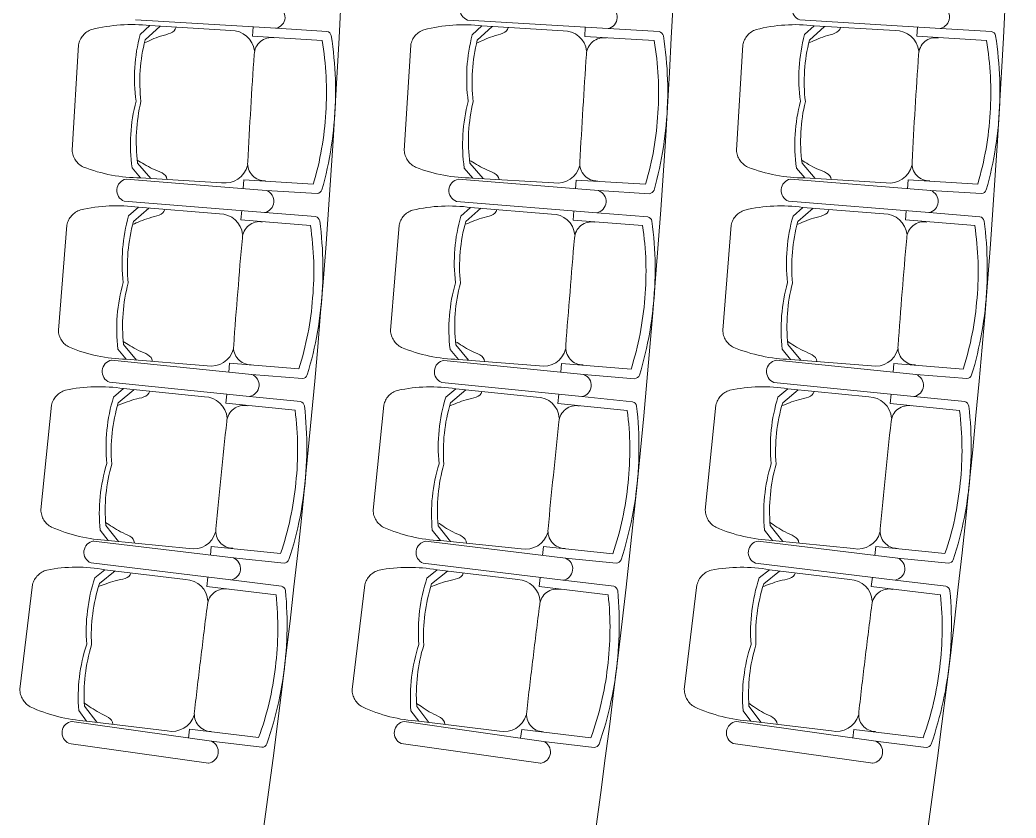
# Model space of a CAD drawing. Header units: millimetres. Extents: x 78.3 to 128, y 45 to 95.8.
# Drawn here: x 95.421 to 98.12, y 83.678 to 85.84 of the extents above; entities that cross this region are included whole.
import ezdxf

# ---------------------------------------------------------------- set-up
doc = ezdxf.new("R2010")
doc.units = ezdxf.units.MM
doc.header["$LTSCALE"] = 0.025
doc.linetypes.add('DASHED', pattern=[19.05, 12.7, -6.35])
doc.layers.add('EJES', color=7, linetype='Continuous', lineweight=0)

msp = doc.modelspace()

# ---------------------------------------------------------------- linework, layer by layer
at = {"lineweight": 15}
for p, q in [((96.115, 85.8177), (95.7341, 85.8408)), ((95.7729, 85.825), (95.7468, 85.801)), ((95.9926, 85.8117), (95.7729, 85.825)), ((97.015, 85.8172), (96.6341, 85.8402)), ((97.915, 85.8175), (97.5341, 85.8405)), ((95.8007, 85.8233), (95.7603, 85.7863)), ((96.0512, 85.7965), (96.0527, 85.8215)), ((96.6729, 85.8244), (96.6468, 85.8005)), ((96.7007, 85.8227), (96.6603, 85.7857)), ((96.8926, 85.8111), (96.6729, 85.8244)), ((96.9512, 85.796), (96.9527, 85.821)), ((97.5729, 85.8247), (97.5468, 85.8008)), ((97.6007, 85.823), (97.5603, 85.786)), ((97.7926, 85.8114), (97.5729, 85.8247)), ((97.8512, 85.7963), (97.8527, 85.8212)), ((95.7758, 85.4109), (95.7401, 85.4525)), ((96.6758, 85.4104), (96.6401, 85.452)), ((97.5758, 85.4106), (97.5401, 85.4522)), ((95.748, 85.4126), (95.7249, 85.4395)), ((96.648, 85.412), (96.6249, 85.4389)), ((97.548, 85.4123), (97.5249, 85.4392)), ((96.0886, 85.3785), (95.7085, 85.4092)), ((95.9676, 85.3993), (95.748, 85.4126)), ((96.0262, 85.3833), (96.0277, 85.4072)), ((96.9886, 85.378), (96.6085, 85.4087)), ((96.8676, 85.3988), (96.648, 85.412)), ((96.9262, 85.3828), (96.9277, 85.4067)), ((97.8886, 85.3782), (97.5085, 85.4089)), ((97.7676, 85.399), (97.548, 85.4123)), ((97.8262, 85.383), (97.8277, 85.407)), ((96.0842, 85.3187), (95.7039, 85.3494)), ((96.9842, 85.3182), (96.6039, 85.3488)), ((97.8842, 85.3184), (97.5039, 85.3491)), ((95.7423, 85.3328), (95.7157, 85.3094)), ((95.7701, 85.3306), (95.7289, 85.2944)), ((95.9617, 85.3151), (95.7423, 85.3328)), ((96.02, 85.2988), (96.022, 85.3237)), ((96.6423, 85.3323), (96.6157, 85.3089)), ((96.6701, 85.33), (96.6289, 85.2939)), ((96.8617, 85.3146), (96.6423, 85.3323)), ((96.92, 85.2982), (96.922, 85.3232)), ((97.5423, 85.3325), (97.5157, 85.3091)), ((97.5701, 85.3303), (97.5289, 85.2941)), ((97.7617, 85.3148), (97.5423, 85.3325)), ((97.82, 85.2985), (97.822, 85.3234)), ((95.7091, 84.921), (95.6866, 84.9484)), ((95.7368, 84.9188), (95.702, 84.9611)), ((96.6091, 84.9205), (96.5866, 84.9478)), ((96.6368, 84.9182), (96.602, 84.9605)), ((97.5091, 84.9207), (97.4866, 84.9481)), ((97.5368, 84.9185), (97.502, 84.9608)), ((96.049, 84.8801), (95.6696, 84.9184)), ((95.9284, 84.9033), (95.7091, 84.921)), ((95.9867, 84.8861), (95.9886, 84.91)), ((96.949, 84.8796), (96.5696, 84.9179)), ((96.8284, 84.9028), (96.6091, 84.9205)), ((96.8867, 84.8856), (96.8886, 84.9095)), ((97.849, 84.8798), (97.4696, 84.9182)), ((97.7284, 84.903), (97.5091, 84.9207)), ((97.7867, 84.8859), (97.7886, 84.9098)), ((96.0433, 84.8204), (95.6638, 84.8587)), ((96.9433, 84.8198), (96.5638, 84.8582)), ((97.8433, 84.8201), (97.4638, 84.8584)), ((95.7019, 84.8414), (95.6748, 84.8185)), ((95.7296, 84.8386), (95.6877, 84.8032)), ((95.9208, 84.8192), (95.7019, 84.8414)), ((95.9788, 84.8018), (95.9813, 84.8266)), ((96.6019, 84.8408), (96.5748, 84.818)), ((96.6296, 84.838), (96.5877, 84.8027)), ((96.8208, 84.8187), (96.6019, 84.8408)), ((97.5019, 84.8411), (97.4748, 84.8183)), ((97.5296, 84.8383), (97.4877, 84.803)), ((97.7208, 84.819), (97.5019, 84.8411)), ((97.7788, 84.8015), (97.7813, 84.8264)), ((96.8788, 84.8012), (96.8813, 84.8261)), ((95.6603, 84.4303), (95.6384, 84.4581)), ((95.688, 84.4275), (95.6541, 84.4705)), ((96.5603, 84.4298), (96.5384, 84.4576)), ((96.588, 84.427), (96.5541, 84.47)), ((97.4603, 84.4301), (97.4384, 84.4579)), ((97.488, 84.4273), (97.4541, 84.4703)), ((95.9994, 84.3826), (95.6208, 84.4285)), ((95.8793, 84.4082), (95.6603, 84.4303)), ((96.8994, 84.382), (96.5208, 84.428)), ((96.7793, 84.4077), (96.5603, 84.4298)), ((97.7994, 84.3823), (97.4208, 84.4283)), ((97.6793, 84.4079), (97.4603, 84.4301)), ((95.9372, 84.3899), (95.9396, 84.4137)), ((96.8372, 84.3893), (96.8396, 84.4132)), ((97.7372, 84.3896), (97.7396, 84.4135)), ((95.9925, 84.323), (95.6137, 84.369)), ((96.8925, 84.3224), (96.5137, 84.3684)), ((97.7925, 84.3227), (97.4137, 84.3687)), ((95.6515, 84.3508), (95.624, 84.3285)), ((95.6791, 84.3475), (95.6365, 84.313)), ((95.8699, 84.3243), (95.6515, 84.3508)), ((96.5515, 84.3503), (96.524, 84.328)), ((96.5791, 84.347), (96.5365, 84.3125)), ((96.7699, 84.3238), (96.5515, 84.3503)), ((97.4515, 84.3506), (97.424, 84.3283)), ((97.4791, 84.3472), (97.4365, 84.3127)), ((97.6699, 84.3241), (97.4515, 84.3506)), ((95.9276, 84.3057), (95.9306, 84.3305)), ((96.8276, 84.3051), (96.8306, 84.33)), ((97.7276, 84.3054), (97.7306, 84.3302)), ((95.6017, 83.9407), (95.5803, 83.969)), ((95.6293, 83.9374), (95.5962, 83.981)), ((96.5017, 83.9402), (96.4803, 83.9684)), ((96.5293, 83.9368), (96.4962, 83.9805)), ((97.4017, 83.9404), (97.3803, 83.9687)), ((97.4293, 83.9371), (97.3962, 83.9808)), ((95.9397, 83.8862), (95.5621, 83.9397)), ((95.8201, 83.9142), (95.6017, 83.9407)), ((96.8397, 83.8856), (96.4621, 83.9392)), ((96.7201, 83.9137), (96.5017, 83.9402)), ((97.7397, 83.8859), (97.3621, 83.9395)), ((97.6201, 83.9139), (97.4017, 83.9404)), ((95.8777, 83.8947), (95.8806, 83.9185)), ((96.7777, 83.8942), (96.7806, 83.918)), ((97.6777, 83.8944), (97.6806, 83.9182)), ((95.9316, 83.8267), (95.5539, 83.8803)), ((96.8316, 83.8262), (96.4539, 83.8798)), ((97.7316, 83.8264), (97.3539, 83.88))]:
    msp.add_line(p, q, dxfattribs=at)
at = {"linetype": 'DASHED', "lineweight": 15}
for p, q in [((95.5625, 85.4876), (95.5798, 85.7728)), ((96.4625, 85.4871), (96.4798, 85.7723)), ((97.3625, 85.4873), (97.3798, 85.7726)), ((95.5252, 84.9998), (95.5482, 85.2846)), ((96.4252, 84.9992), (96.4482, 85.284)), ((97.3252, 84.9995), (97.3482, 85.2843)), ((95.478, 84.5128), (95.5068, 84.797)), ((96.378, 84.5122), (96.4068, 84.7965)), ((97.278, 84.5125), (97.3068, 84.7968)), ((95.4211, 84.0268), (95.4555, 84.3105)), ((96.3211, 84.0263), (96.3555, 84.3099)), ((97.2211, 84.0265), (97.2555, 84.3102))]:
    msp.add_line(p, q, dxfattribs=at)
for points in [[(95.7729, 85.825, 0.09218), (95.6158, 85.8145, 0.273589), (95.5798, 85.7728, 0.273589)], [(96.6729, 85.8244, 0.09218), (96.5158, 85.814, 0.273589), (96.4798, 85.7723, 0.273589)], [(97.5729, 85.8247, 0.09218), (97.4158, 85.8142, 0.273589), (97.3798, 85.7726, 0.273589)], [(95.748, 85.4126, -0.09218), (95.5932, 85.4419, -0.273589), (95.5625, 85.4876, -0.273589)], [(96.648, 85.412, -0.09218), (96.4932, 85.4414, -0.273589), (96.4625, 85.4871, -0.273589)], [(97.548, 85.4123, -0.09218), (97.3932, 85.4416, -0.273589), (97.3625, 85.4873, -0.273589)], [(95.7423, 85.3328, 0.09218), (95.585, 85.3255, 0.273589), (95.5482, 85.2846, 0.273589)], [(96.6423, 85.3323, 0.09218), (96.485, 85.325, 0.273589), (96.4482, 85.284, 0.273589)], [(97.5423, 85.3325, 0.09218), (97.385, 85.3252, 0.273589), (97.3482, 85.2843, 0.273589)], [(95.7091, 84.921, -0.09218), (95.555, 84.9534, -0.273589), (95.5252, 84.9998, -0.273589)], [(96.6091, 84.9205, -0.09218), (96.455, 84.9529, -0.273589), (96.4252, 84.9992, -0.273589)], [(97.5091, 84.9207, -0.09218), (97.355, 84.9532, -0.273589), (97.3252, 84.9995, -0.273589)], [(95.7019, 84.8414, 0.09218), (95.5444, 84.8372, 0.273589), (95.5068, 84.797, 0.273589)], [(96.6019, 84.8408, 0.09218), (96.4444, 84.8367, 0.273589), (96.4068, 84.7965, 0.273589)], [(97.5019, 84.8411, 0.09218), (97.3444, 84.837, 0.273589), (97.3068, 84.7968, 0.273589)], [(95.6603, 84.4303, -0.09218), (95.5069, 84.4659, -0.273589), (95.478, 84.5128, -0.273589)], [(96.5603, 84.4298, -0.09218), (96.4069, 84.4653, -0.273589), (96.378, 84.5122, -0.273589)], [(97.4603, 84.4301, -0.09218), (97.3069, 84.4656, -0.273589), (97.278, 84.5125, -0.273589)], [(95.6515, 84.3508, 0.09218), (95.494, 84.3499, 0.273589), (95.4555, 84.3105, 0.273589)], [(96.5515, 84.3503, 0.09218), (96.394, 84.3494, 0.273589), (96.3555, 84.3099, 0.273589)], [(97.4515, 84.3506, 0.09218), (97.294, 84.3496, 0.273589), (97.2555, 84.3102, 0.273589)], [(95.6017, 83.9407, -0.09218), (95.449, 83.9793, -0.273589), (95.4211, 84.0268, -0.273589)], [(96.5017, 83.9402, -0.09218), (96.349, 83.9788, -0.273589), (96.3211, 84.0263, -0.273589)], [(97.4017, 83.9404, -0.09218), (97.249, 83.9791, -0.273589), (97.2211, 84.0265, -0.273589)]]:
    msp.add_lwpolyline(points, format="xyb", dxfattribs=at)
at = {"lineweight": 15}
for points in [[(95.7468, 85.801, 0.099555), (95.7358, 85.6202, 0.500475)], [(96.0565, 85.7565, 0.38944), (95.9926, 85.8117, -0.177299)], [(96.2645, 85.798, 0.288243), (96.253, 85.8094, 0.288243)], [(96.2645, 85.798, -0.060987), (96.2723, 85.5595, -0.060987)], [(96.6468, 85.8005, 0.099555), (96.6358, 85.6197, 0.500475)], [(96.9565, 85.756, 0.38944), (96.8926, 85.8111, -0.177299)], [(97.1645, 85.7974, 0.288243), (97.153, 85.8088, 0.288243)], [(97.5468, 85.8008, 0.099555), (97.5358, 85.62, 0.500475)], [(97.8565, 85.7562, 0.38944), (97.7926, 85.8114, -0.177299)], [(98.0645, 85.7977, 0.288243), (98.053, 85.8091, 0.288243)], [(95.7603, 85.7863, 0.093035), (95.7491, 85.6194, 0.093035)], [(96.1099, 85.7921, 0.450517), (96.0559, 85.7472, 0.003626), (96.0466, 85.6015, 0.003626)], [(96.2396, 85.7851, -0.059139), (96.2497, 85.5892, -0.059139)], [(96.6603, 85.7857, 0.093035), (96.6491, 85.6189, 0.093035)], [(97.0099, 85.7916, 0.450517), (96.9559, 85.7467, 0.003626), (96.9466, 85.6009, 0.003626)], [(97.1396, 85.7846, -0.059139), (97.1497, 85.5886, -0.059139)], [(97.1645, 85.7974, -0.060987), (97.1723, 85.559, -0.060987)], [(97.5603, 85.786, 0.093035), (97.5491, 85.6192, 0.093035)], [(97.9099, 85.7919, 0.450517), (97.8559, 85.747, 0.003626), (97.8466, 85.6012, 0.003626)], [(98.0396, 85.7849, -0.059139), (98.0497, 85.5889, -0.059139)], [(98.0645, 85.7977, -0.060987), (98.0723, 85.5592, -0.060987)], [(95.7249, 85.4395, -0.099555), (95.7358, 85.6202, -0.500475)], [(95.7401, 85.4525, -0.093035), (95.7491, 85.6194, -0.093035)], [(96.2392, 85.3801, 0.060987), (96.2757, 85.6159, 0.060987)], [(96.6249, 85.4389, -0.099555), (96.6358, 85.6197, -0.500475)], [(96.6401, 85.452, -0.093035), (96.6491, 85.6189, -0.093035)], [(97.1392, 85.3796, 0.060987), (97.1757, 85.6154, 0.060987)], [(97.5249, 85.4392, -0.099555), (97.5358, 85.62, -0.500475)], [(97.5401, 85.4522, -0.093035), (97.5491, 85.6192, -0.093035)], [(98.0392, 85.3799, 0.060987), (98.0757, 85.6156, 0.060987)], [(96.0864, 85.4045, -0.450517), (96.0383, 85.4556, -0.003626), (96.0466, 85.6015, -0.003626)], [(96.216, 85.3958, 0.059139), (96.2497, 85.5892, 0.059139)], [(96.9864, 85.404, -0.450517), (96.9383, 85.4551, -0.003626), (96.9466, 85.6009, -0.003626)], [(97.116, 85.3953, 0.059139), (97.1497, 85.5886, 0.059139)], [(97.8864, 85.4043, -0.450517), (97.8383, 85.4554, -0.003626), (97.8466, 85.6012, -0.003626)], [(98.016, 85.3956, 0.059139), (98.0497, 85.5889, 0.059139)], [(96.0377, 85.4463, -0.38944), (95.9676, 85.3993, 0.177299)], [(96.9377, 85.4458, -0.38944), (96.8676, 85.3988, 0.177299)], [(97.8377, 85.4461, -0.38944), (97.7676, 85.399, 0.177299)], [(96.2392, 85.3801, -0.288243), (96.2265, 85.3702, -0.288243)], [(97.1392, 85.3796, -0.288243), (97.1265, 85.3696, -0.288243)], [(98.0392, 85.3799, -0.288243), (98.0265, 85.3699, -0.288243)], [(96.0245, 85.2587, 0.38944), (95.9617, 85.3151, -0.177299)], [(96.9245, 85.2581, 0.38944), (96.8617, 85.3146, -0.177299)], [(97.8245, 85.2584, 0.38944), (97.7617, 85.3148, -0.177299)], [(95.7157, 85.3094, 0.099555), (95.7011, 85.1289, 0.500475)], [(95.7289, 85.2944, 0.093035), (95.7144, 85.1278, 0.093035)], [(96.0785, 85.2932, 0.450517), (96.0237, 85.2494, 0.003626), (96.0115, 85.1038, 0.003626)], [(96.2333, 85.2959, 0.288243), (96.222, 85.3076, 0.288243)], [(96.2333, 85.2959, -0.060987), (96.2362, 85.0573, -0.060987)], [(96.6157, 85.3089, 0.099555), (96.6011, 85.1284, 0.500475)], [(96.6289, 85.2939, 0.093035), (96.6144, 85.1273, 0.093035)], [(96.9785, 85.2927, 0.450517), (96.9237, 85.2489, 0.003626), (96.9115, 85.1033, 0.003626)], [(97.1333, 85.2954, 0.288243), (97.122, 85.307, 0.288243)], [(97.1333, 85.2954, -0.060987), (97.1362, 85.0568, -0.060987)], [(97.5157, 85.3091, 0.099555), (97.5011, 85.1286, 0.500475)], [(97.5289, 85.2941, 0.093035), (97.5144, 85.1276, 0.093035)], [(97.8785, 85.2929, 0.450517), (97.8237, 85.2491, 0.003626), (97.8115, 85.1036, 0.003626)], [(98.0333, 85.2956, 0.288243), (98.022, 85.3073, 0.288243)], [(98.0333, 85.2956, -0.060987), (98.0362, 85.0571, -0.060987)], [(96.2081, 85.2836, -0.059139), (96.2142, 85.0875, -0.059139)], [(97.1081, 85.2831, -0.059139), (97.1142, 85.0869, -0.059139)], [(98.0081, 85.2833, -0.059139), (98.0142, 85.0872, -0.059139)], [(95.6866, 84.9484, -0.099555), (95.7011, 85.1289, -0.500475)], [(95.702, 84.9611, -0.093035), (95.7144, 85.1278, -0.093035)], [(96.5866, 84.9478, -0.099555), (96.6011, 85.1284, -0.500475)], [(96.602, 84.9605, -0.093035), (96.6144, 85.1273, -0.093035)], [(97.4866, 84.9481, -0.099555), (97.5011, 85.1286, -0.500475)], [(97.502, 84.9608, -0.093035), (97.5144, 85.1276, -0.093035)], [(96.0473, 84.9061, -0.450517), (96.0002, 84.9582, -0.003626), (96.0115, 85.1038, -0.003626)], [(96.1996, 84.8787, 0.060987), (96.2408, 85.1137, 0.060987)], [(96.9473, 84.9056, -0.450517), (96.9002, 84.9577, -0.003626), (96.9115, 85.1033, -0.003626)], [(97.0996, 84.8781, 0.060987), (97.1408, 85.1131, 0.060987)], [(97.8473, 84.9059, -0.450517), (97.8002, 84.9579, -0.003626), (97.8115, 85.1036, -0.003626)], [(97.9996, 84.8784, 0.060987), (98.0408, 85.1134, 0.060987)], [(96.1767, 84.8949, 0.059139), (96.2142, 85.0875, 0.059139)], [(97.0767, 84.8943, 0.059139), (97.1142, 85.0869, 0.059139)], [(97.9767, 84.8946, 0.059139), (98.0142, 85.0872, 0.059139)], [(95.9995, 84.9489, -0.38944), (95.9284, 84.9033, 0.177299)], [(96.8995, 84.9484, -0.38944), (96.8284, 84.9028, 0.177299)], [(97.7995, 84.9487, -0.38944), (97.7284, 84.903, 0.177299)], [(96.1996, 84.8787, -0.288243), (96.1866, 84.869, -0.288243)], [(97.0996, 84.8781, -0.288243), (97.0866, 84.8684, -0.288243)], [(97.9996, 84.8784, -0.288243), (97.9866, 84.8687, -0.288243)], [(95.6748, 84.8185, 0.099555), (95.6566, 84.6383, 0.500475)], [(95.6877, 84.8032, 0.093035), (95.6698, 84.637, 0.093035)], [(95.9824, 84.7616, 0.38944), (95.9208, 84.8192, -0.177299)], [(96.192, 84.7946, 0.288243), (96.1809, 84.8065, 0.288243)], [(96.5748, 84.818, 0.099555), (96.5566, 84.6378, 0.500475)], [(96.5877, 84.8027, 0.093035), (96.5698, 84.6365, 0.093035)], [(96.8824, 84.761, 0.38944), (96.8208, 84.8187, -0.177299)], [(97.092, 84.7941, 0.288243), (97.0809, 84.8059, 0.288243)], [(97.4748, 84.8183, 0.099555), (97.4566, 84.6381, 0.500475)], [(97.4877, 84.803, 0.093035), (97.4698, 84.6367, 0.093035)], [(97.7824, 84.7613, 0.38944), (97.7208, 84.819, -0.177299)], [(97.992, 84.7943, 0.288243), (97.9809, 84.8062, 0.288243)], [(96.0372, 84.795, 0.450517), (95.9815, 84.7523, 0.003626), (95.9663, 84.607, 0.003626)], [(96.1666, 84.7828, -0.059139), (96.1687, 84.5866, -0.059139)], [(96.192, 84.7946, -0.060987), (96.1901, 84.556, -0.060987)], [(96.9372, 84.7945, 0.450517), (96.8815, 84.7518, 0.003626), (96.8663, 84.6065, 0.003626)], [(97.0666, 84.7823, -0.059139), (97.0687, 84.586, -0.059139)], [(97.092, 84.7941, -0.060987), (97.0901, 84.5555, -0.060987)], [(97.8372, 84.7947, 0.450517), (97.7815, 84.752, 0.003626), (97.7663, 84.6068, 0.003626)], [(97.9666, 84.7825, -0.059139), (97.9687, 84.5863, -0.059139)], [(97.992, 84.7943, -0.060987), (97.9901, 84.5557, -0.060987)], [(95.6384, 84.4581, -0.099555), (95.6566, 84.6383, -0.500475)], [(96.5384, 84.4576, -0.099555), (96.5566, 84.6378, -0.500475)], [(97.4384, 84.4579, -0.099555), (97.4566, 84.6381, -0.500475)], [(95.6541, 84.4705, -0.093035), (95.6698, 84.637, -0.093035)], [(96.1499, 84.3781, 0.060987), (96.1958, 84.6122, 0.060987)], [(96.5541, 84.47, -0.093035), (96.5698, 84.6365, -0.093035)], [(97.0499, 84.3776, 0.060987), (97.0958, 84.6117, 0.060987)], [(97.4541, 84.4703, -0.093035), (97.4698, 84.6367, -0.093035)], [(97.9499, 84.3778, 0.060987), (97.9958, 84.612, 0.060987)], [(95.9982, 84.4087, -0.450517), (95.9521, 84.4617, -0.003626), (95.9663, 84.607, -0.003626)], [(96.1274, 84.3948, 0.059139), (96.1687, 84.5866, 0.059139)], [(96.8982, 84.4081, -0.450517), (96.8521, 84.4611, -0.003626), (96.8663, 84.6065, -0.003626)], [(97.0274, 84.3942, 0.059139), (97.0687, 84.586, 0.059139)], [(97.7982, 84.4084, -0.450517), (97.7521, 84.4614, -0.003626), (97.7663, 84.6068, -0.003626)], [(97.9274, 84.3945, 0.059139), (97.9687, 84.5863, 0.059139)], [(95.9512, 84.4524, -0.38944), (95.8793, 84.4082, 0.177299)], [(96.8512, 84.4519, -0.38944), (96.7793, 84.4077, 0.177299)], [(97.7512, 84.4521, -0.38944), (97.6793, 84.4079, 0.177299)], [(96.1499, 84.3781, -0.288243), (96.1367, 84.3687, -0.288243)], [(97.0499, 84.3776, -0.288243), (97.0367, 84.3682, -0.288243)], [(97.9499, 84.3778, -0.288243), (97.9367, 84.3684, -0.288243)], [(95.624, 84.3285, 0.099555), (95.6021, 84.1488, 0.500475)], [(95.9304, 84.2654, 0.38944), (95.8699, 84.3243, -0.177299)], [(96.524, 84.328, 0.099555), (96.5021, 84.1482, 0.500475)], [(96.8304, 84.2649, 0.38944), (96.7699, 84.3238, -0.177299)], [(97.424, 84.3283, 0.099555), (97.4021, 84.1485, 0.500475)], [(97.7304, 84.2651, 0.38944), (97.6699, 84.3241, -0.177299)], [(95.6365, 84.313, 0.093035), (95.6153, 84.1472, 0.093035)], [(95.9858, 84.2977, 0.450517), (95.9293, 84.2562, 0.003626), (95.9112, 84.1112, 0.003626)], [(96.1406, 84.2942, 0.288243), (96.1298, 84.3063, 0.288243)], [(96.1406, 84.2942, -0.060987), (96.1339, 84.0557, -0.060987)], [(96.5365, 84.3125, 0.093035), (96.5153, 84.1466, 0.093035)], [(96.8858, 84.2972, 0.450517), (96.8293, 84.2556, 0.003626), (96.8112, 84.1107, 0.003626)], [(97.0406, 84.2937, 0.288243), (97.0298, 84.3058, 0.288243)], [(97.0406, 84.2937, -0.060987), (97.0339, 84.0552, -0.060987)], [(97.4365, 84.3127, 0.093035), (97.4153, 84.1469, 0.093035)], [(97.7858, 84.2975, 0.450517), (97.7293, 84.2559, 0.003626), (97.7112, 84.111, 0.003626)], [(97.9406, 84.2939, 0.288243), (97.9298, 84.306, 0.288243)], [(97.9406, 84.2939, -0.060987), (97.9339, 84.0555, -0.060987)], [(96.1149, 84.2829, -0.059139), (96.1131, 84.0867, -0.059139)], [(97.0149, 84.2824, -0.059139), (97.0131, 84.0862, -0.059139)], [(97.9149, 84.2827, -0.059139), (97.9131, 84.0864, -0.059139)], [(95.5803, 83.969, -0.099555), (95.6021, 84.1488, -0.500475)], [(95.5962, 83.981, -0.093035), (95.6153, 84.1472, -0.093035)], [(96.4803, 83.9684, -0.099555), (96.5021, 84.1482, -0.500475)], [(96.4962, 83.9805, -0.093035), (96.5153, 84.1466, -0.093035)], [(97.3803, 83.9687, -0.099555), (97.4021, 84.1485, -0.500475)], [(97.3962, 83.9808, -0.093035), (97.4153, 84.1469, -0.093035)], [(95.939, 83.9123, -0.450517), (95.8941, 83.9662, -0.003626), (95.9112, 84.1112, -0.003626)], [(96.0901, 83.8787, 0.060987), (96.1407, 84.1118, 0.060987)], [(96.839, 83.9117, -0.450517), (96.7941, 83.9656, -0.003626), (96.8112, 84.1107, -0.003626)], [(96.9901, 83.8781, 0.060987), (97.0407, 84.1113, 0.060987)], [(97.739, 83.912, -0.450517), (97.6941, 83.9659, -0.003626), (97.7112, 84.111, -0.003626)], [(97.8901, 83.8784, 0.060987), (97.9407, 84.1116, 0.060987)], [(96.0679, 83.8958, 0.059139), (96.1131, 84.0867, 0.059139)], [(96.9679, 83.8952, 0.059139), (97.0131, 84.0862, 0.059139)], [(97.8679, 83.8955, 0.059139), (97.9131, 84.0864, 0.059139)], [(95.8929, 83.9569, -0.38944), (95.8201, 83.9142, 0.177299)], [(96.7929, 83.9564, -0.38944), (96.7201, 83.9137, 0.177299)], [(97.6929, 83.9567, -0.38944), (97.6201, 83.9139, 0.177299)], [(96.0901, 83.8787, -0.288243), (96.0767, 83.8695, -0.288243)], [(96.9901, 83.8781, -0.288243), (96.9767, 83.869, -0.288243)], [(97.8901, 83.8784, -0.288243), (97.8767, 83.8692, -0.288243)]]:
    msp.add_lwpolyline(points, format="xyb", dxfattribs=at)
for points in [[(96.115, 85.8177), (96.253, 85.8094)], [(97.015, 85.8172), (97.153, 85.8088)], [(97.915, 85.8175), (98.053, 85.8091)], [(96.0512, 85.7965), (96.2396, 85.7851)], [(96.9512, 85.796), (97.1396, 85.7846)], [(97.8512, 85.7963), (98.0396, 85.7849)], [(96.0277, 85.4072), (96.216, 85.3958)], [(96.9277, 85.4067), (97.116, 85.3953)], [(97.8277, 85.407), (98.016, 85.3956)], [(96.0884, 85.3785), (96.2265, 85.3702)], [(96.9884, 85.378), (97.1265, 85.3696)], [(97.8884, 85.3783), (98.0265, 85.3699)], [(96.0842, 85.3187), (96.222, 85.3076)], [(96.9842, 85.3182), (97.122, 85.307)], [(97.8842, 85.3184), (98.022, 85.3073)], [(96.02, 85.2988), (96.2081, 85.2836)], [(96.92, 85.2982), (97.1081, 85.2831)], [(97.82, 85.2985), (98.0081, 85.2833)], [(95.9886, 84.91), (96.1767, 84.8949)], [(96.8886, 84.9095), (97.0767, 84.8943)], [(97.7886, 84.9098), (97.9767, 84.8946)], [(96.0488, 84.8801), (96.1866, 84.869)], [(96.9488, 84.8796), (97.0866, 84.8684)], [(97.8488, 84.8798), (97.9866, 84.8687)], [(95.9788, 84.8018), (96.1666, 84.7828)], [(96.0433, 84.8204), (96.1809, 84.8065)], [(96.8788, 84.8012), (97.0666, 84.7823)], [(96.9433, 84.8198), (97.0809, 84.8059)], [(97.7788, 84.8015), (97.9666, 84.7825)], [(97.8433, 84.8201), (97.9809, 84.8062)], [(95.9396, 84.4137), (96.1274, 84.3948)], [(96.8396, 84.4132), (97.0274, 84.3942)], [(97.7396, 84.4135), (97.9274, 84.3945)], [(95.9991, 84.3826), (96.1367, 84.3687)], [(96.8991, 84.3821), (97.0367, 84.3682)], [(97.7991, 84.3823), (97.9367, 84.3684)], [(95.9925, 84.323), (96.1298, 84.3063)], [(96.8925, 84.3224), (97.0298, 84.3058)], [(97.7925, 84.3227), (97.9298, 84.306)], [(95.9276, 84.3057), (96.1149, 84.2829)], [(96.8276, 84.3051), (97.0149, 84.2824)], [(97.7276, 84.3054), (97.9149, 84.2827)], [(95.8806, 83.9185), (96.0679, 83.8958)], [(96.7806, 83.918), (96.9679, 83.8952)], [(97.6806, 83.9182), (97.8679, 83.8955)], [(95.9394, 83.8862), (96.0767, 83.8695)], [(96.8394, 83.8856), (96.9767, 83.869)], [(97.7394, 83.8859), (97.8767, 83.8692)]]:
    msp.add_lwpolyline(points, dxfattribs=at)
for centre, start, end in [((96.6443, 85.8697), 101.9051, 251.0094), ((97.5443, 85.87), 101.9051, 251.0094), ((96.1082, 85.8481), 282.0553, 71.1597), ((97.0082, 85.8476), 282.0553, 71.1597), ((97.9082, 85.8479), 282.0553, 71.1597), ((95.7146, 85.3786), 100.7512, 249.8556), ((96.6146, 85.3781), 100.7512, 249.8556), ((97.5146, 85.3784), 100.7512, 249.8556), ((96.078, 85.3492), 280.9014, 70.0058), ((96.978, 85.3487), 280.9014, 70.0058), ((97.878, 85.349), 280.9014, 70.0058), ((95.6751, 84.8878), 99.5974, 248.7018), ((96.5751, 84.8872), 99.5974, 248.7018), ((97.4751, 84.8875), 99.5974, 248.7018), ((96.0378, 84.851), 279.7476, 68.852), ((96.9378, 84.8505), 279.7476, 68.852), ((97.8378, 84.8508), 279.7476, 68.852), ((95.6256, 84.3978), 98.4435, 247.5479), ((96.5256, 84.3972), 98.4435, 247.5479), ((97.4256, 84.3975), 98.4435, 247.5479), ((95.9875, 84.3537), 278.5937, 67.6981), ((96.8875, 84.3532), 278.5937, 67.6981), ((97.7875, 84.3535), 278.5937, 67.6981), ((95.5664, 83.9089), 97.2897, 246.3941), ((96.4664, 83.9083), 97.2897, 246.3941), ((97.3664, 83.9086), 97.2897, 246.3941), ((95.9273, 83.8576), 277.4399, 66.5443), ((96.8273, 83.857), 277.4399, 66.5443), ((97.7273, 83.8573), 277.4399, 66.5443)]:
    msp.add_arc(centre, 0.0312, start, end, dxfattribs=at)
for points in [[(95.8441, 85.8207), (95.8406, 85.8042), (95.8056, 85.8012), (95.7696, 85.783), (95.7583, 85.7784)], [(96.7441, 85.8201), (96.7406, 85.8037), (96.7056, 85.8007), (96.6696, 85.7824), (96.6583, 85.7779)], [(97.6441, 85.8204), (97.6406, 85.8039), (97.6056, 85.801), (97.5696, 85.7827), (97.5583, 85.7782)], [(95.8191, 85.4083), (95.8177, 85.425), (95.7833, 85.4322), (95.7497, 85.4546), (95.7391, 85.4605)], [(96.7191, 85.4077), (96.7177, 85.4245), (96.6833, 85.4317), (96.6497, 85.4541), (96.6391, 85.46)], [(97.6191, 85.408), (97.6177, 85.4248), (97.5833, 85.4319), (97.5497, 85.4544), (97.5391, 85.4603)], [(95.8134, 85.3271), (95.8096, 85.3107), (95.7746, 85.3084), (95.7382, 85.2909), (95.7268, 85.2866)], [(96.7134, 85.3265), (96.7096, 85.3101), (96.6746, 85.3079), (96.6382, 85.2904), (96.6268, 85.286)], [(97.6134, 85.3268), (97.6096, 85.3104), (97.5746, 85.3081), (97.5382, 85.2906), (97.5268, 85.2863)], [(95.7801, 84.9153), (95.779, 84.9321), (95.7448, 84.9399), (95.7117, 84.963), (95.7012, 84.9691)], [(96.6801, 84.9147), (96.679, 84.9315), (96.6448, 84.9394), (96.6117, 84.9625), (96.6012, 84.9686)], [(97.5801, 84.915), (97.579, 84.9318), (97.5448, 84.9396), (97.5117, 84.9628), (97.5012, 84.9689)], [(95.7728, 84.8342), (95.7687, 84.8179), (95.7336, 84.8163), (95.6969, 84.7995), (95.6854, 84.7955)], [(96.6728, 84.8337), (96.6687, 84.8174), (96.6336, 84.8158), (96.5969, 84.799), (96.5854, 84.7949)], [(97.5728, 84.8339), (97.5687, 84.8176), (97.5336, 84.8161), (97.4969, 84.7993), (97.4854, 84.7952)], [(95.7312, 84.4232), (95.7305, 84.44), (95.6964, 84.4485), (95.6638, 84.4723), (95.6534, 84.4786)], [(96.6312, 84.4226), (96.6305, 84.4394), (96.5964, 84.448), (96.5638, 84.4718), (96.5534, 84.4781)], [(97.5312, 84.4229), (97.5305, 84.4397), (97.4964, 84.4482), (97.4638, 84.472), (97.4534, 84.4783)], [(95.7223, 84.3423), (95.7178, 84.326), (95.6827, 84.3252), (95.6457, 84.3091), (95.6341, 84.3053)], [(96.6223, 84.3417), (96.6178, 84.3255), (96.5827, 84.3246), (96.5457, 84.3086), (96.5341, 84.3047)], [(97.5223, 84.342), (97.5178, 84.3258), (97.4827, 84.3249), (97.4457, 84.3089), (97.4341, 84.305)], [(95.6725, 83.9321), (95.672, 83.9489), (95.6382, 83.9582), (95.606, 83.9826), (95.5957, 83.9891)], [(96.5725, 83.9316), (96.572, 83.9484), (96.5382, 83.9576), (96.506, 83.9821), (96.4957, 83.9886)], [(97.4725, 83.9319), (97.472, 83.9487), (97.4382, 83.9579), (97.406, 83.9823), (97.3957, 83.9889)]]:
    msp.add_open_spline(points, degree=3, knots=[0.37893339, 0.37893339, 0.37893339, 0.37893339, 0.42941299, 0.47201415, 0.47201415, 0.47201415, 0.47201415], dxfattribs=at)
at = {"layer": 'EJES', "color": 3, "linetype": 'Continuous'}
for centre in [(71.32, 87.0971), (72.22, 87.0966), (73.12, 87.0969)]:
    msp.add_arc(centre, 25, 346.29045, 13.70955, dxfattribs=at)

doc.saveas('drawing.dxf')
